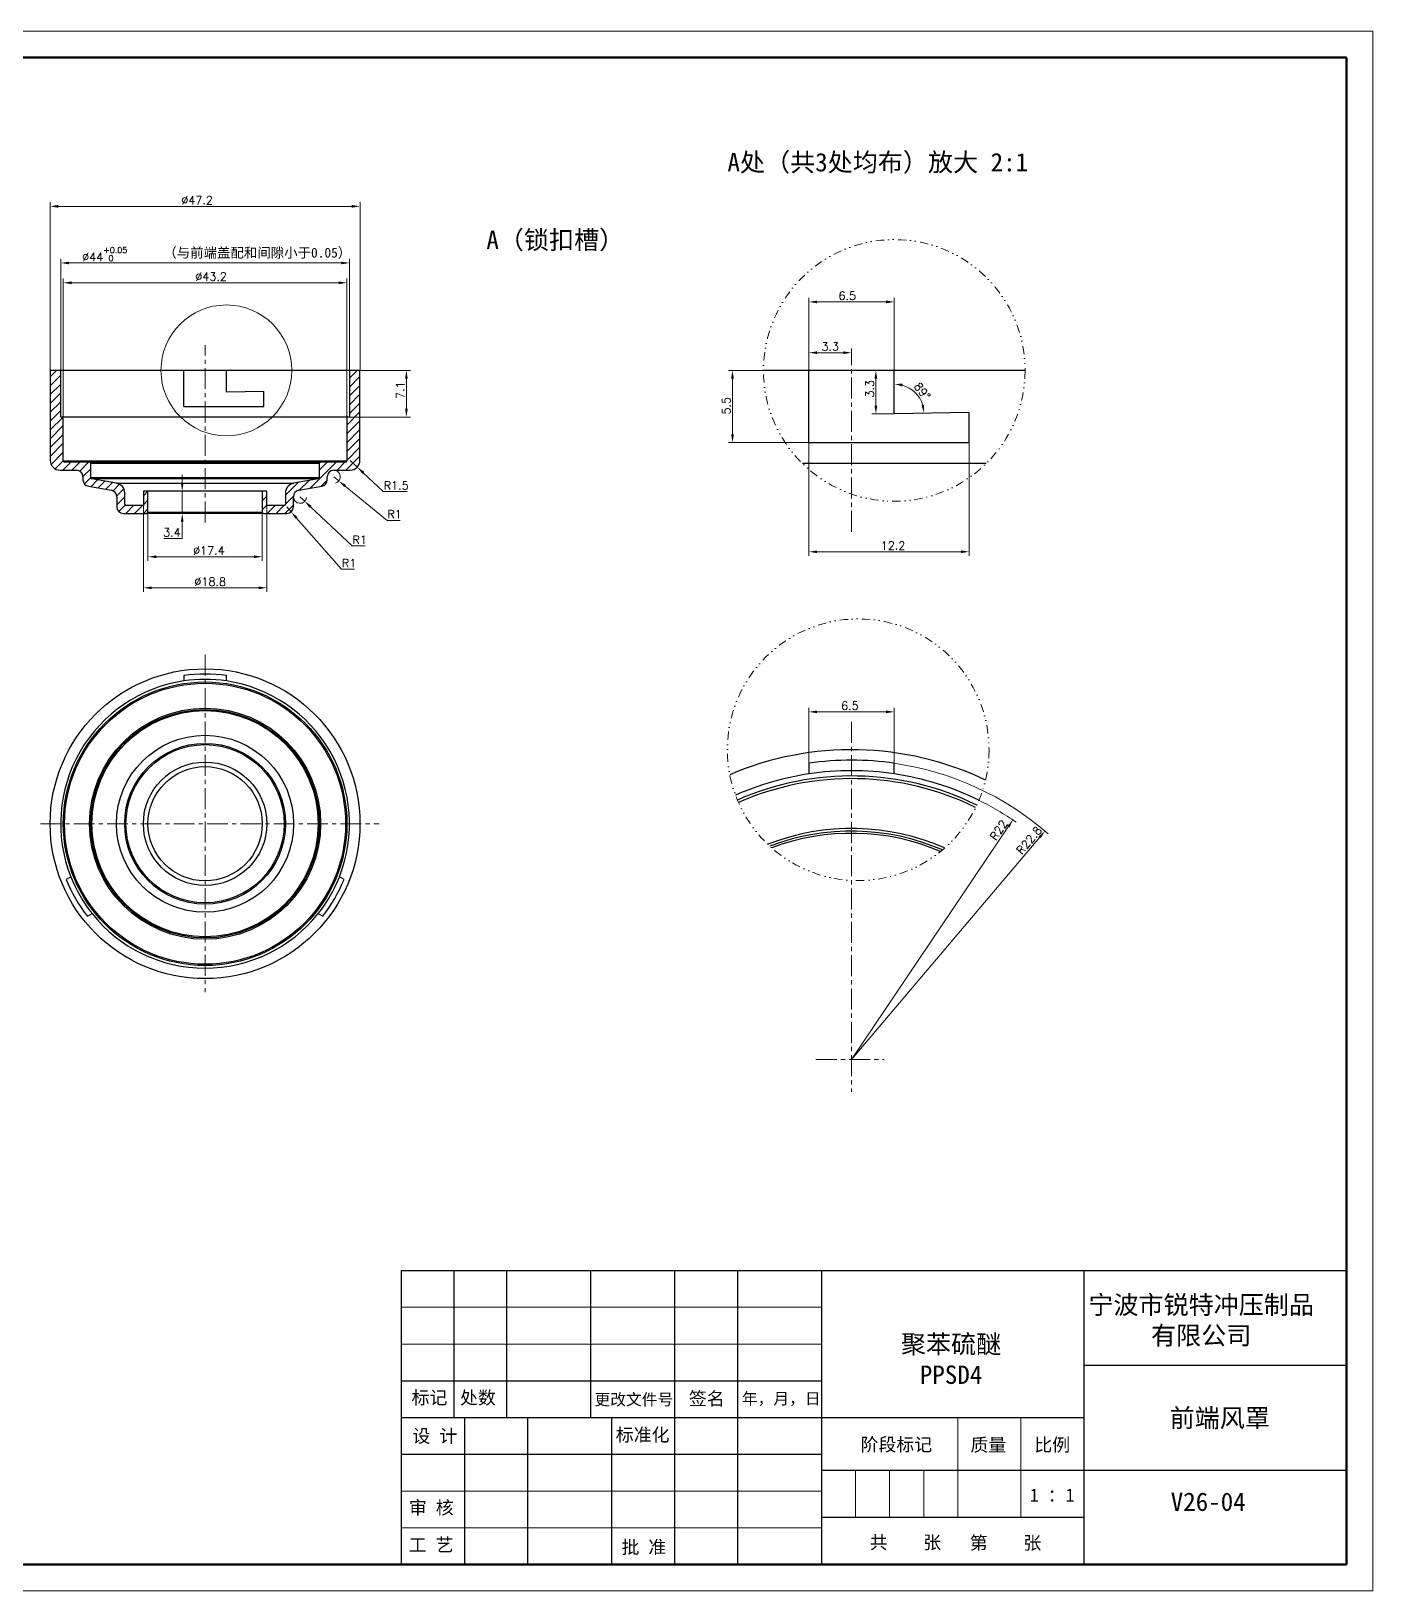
# Model space of a CAD drawing. Header units: millimetres. Extents: x 2517 to 6633, y 792 to 3241.
# Drawn here: x 3690.2 to 3894.6, y 852.9 to 1090.5 of the extents above; entities that cross this region are included whole.
import ezdxf

# ---------------------------------------------------------------- set-up
doc = ezdxf.new("R2010")
doc.units = ezdxf.units.MM
doc.linetypes.add('CENTER', pattern=[50.8, 31.75, -6.35, 6.35, -6.35])
doc.linetypes.add('DIVIDE', pattern=[31.75, 12.7, -6.35, 0, -6.35, 0, -6.35])
for name, color, linetype, lineweight in [('中心线', 1, 'CENTER', 9), ('双点划线', 5, 'DIVIDE', 9), ('填充', 3, 'Continuous', 9), ('实线', 7, 'Continuous', 25), ('尺寸标注', 2, 'Continuous', 9), ('引导线', 6, 'Continuous', 9), ('文本', 3, 'Continuous', 15), ('粗实线', 9, 'Continuous', 50)]:
    doc.layers.add(name, color=color, linetype=linetype, lineweight=lineweight)
doc.styles.add('st', font='txt.shx')
doc.styles.get("Standard").update_dxf_attribs({"font": 'simfang.ttf'})
doc.dimstyles.new('2st', dxfattribs={"dimscale": 0.5, "dimtxt": 2.5, "dimasz": 2.5, "dimexe": 1.25, "dimexo": 0, "dimtad": 1, "dimtoh": 1, "dimdec": 1, "dimlfac": 0.5, "dimdsep": 46, "dimtxsty": 'st', "dimcen": 0, "dimclrd": 256, "dimclre": 256, "dimclrt": 3, "dimadec": 0, "dimazin": 2, "dimtfac": 1, "dimtdec": 1, "dimtofl": 0, "dimtmove": 0, "dimatfit": 1, "dimfxl": 0, "dimlwd": -1, "dimlwe": -1, "dimarcsym": 0})
doc.dimstyles.new('st', dxfattribs={"dimscale": 0.5, "dimtxt": 2.5, "dimasz": 2.5, "dimexe": 1.25, "dimexo": 0, "dimtad": 1, "dimtoh": 1, "dimdsep": 46, "dimtxsty": 'st', "dimcen": 0, "dimclrd": 256, "dimclre": 256, "dimclrt": 3, "dimadec": 3, "dimazin": 2, "dimtfac": 1, "dimtmove": 0, "dimatfit": 1, "dimfxl": 0, "dimlwd": -1, "dimlwe": -1, "dimarcsym": 0})
pattern_1 = [(45, (0, -83.8009), (-0.6735192, 0.6735192), [])]

# ---------------------------------------------------------------- blocks, each defined once
blk = doc.blocks.new('*D345')
at = {"layer": 'Defpoints', "color": 0, "ltscale": 0.1, "transparency": 16777216}
for p in [(3738.71, 1055.16), (3694.71, 1038.79), (3738.71, 1038.79)]:
    blk.add_point(p, dxfattribs=at)
at = {"layer": '尺寸标注', "ltscale": 0.1, "transparency": 16777216}
for p, q in [((3694.71, 1038.79), (3694.71, 1055.79)), ((3695.96, 1055.16), (3737.46, 1055.16)), ((3738.71, 1038.79), (3738.71, 1055.79))]:
    blk.add_line(p, q, dxfattribs=at)
for points in [[(3695.96, 1055.37), (3695.96, 1054.96), (3694.71, 1055.16)], [(3737.46, 1055.37), (3737.46, 1054.96), (3738.71, 1055.16)]]:
    blk.add_solid(points, dxfattribs=at)
at = {"layer": '尺寸标注', "color": 3, "ltscale": 0.1, "transparency": 16777216, "insert": (3701.42, 1056.51), "char_height": 1.25, "attachment_point": 5, "style": 'st'}
blk.add_mtext('%%c44{}{\\H0.71x;\\C3;\\S+0.05^  0;}', dxfattribs=at)
blk = doc.blocks.new('*D346')
at = {"layer": 'Defpoints', "color": 0, "ltscale": 0.1, "transparency": 16777216}
for p in [(3740.31, 1063.79), (3693.11, 1038.79), (3740.31, 1038.79)]:
    blk.add_point(p, dxfattribs=at)
at = {"layer": '尺寸标注', "ltscale": 0.1, "transparency": 16777216}
for p, q in [((3693.11, 1038.79), (3693.11, 1064.41)), ((3694.36, 1063.79), (3739.06, 1063.79)), ((3740.31, 1038.79), (3740.31, 1064.41))]:
    blk.add_line(p, q, dxfattribs=at)
for points in [[(3694.36, 1064), (3694.36, 1063.58), (3693.11, 1063.79)], [(3739.06, 1064), (3739.06, 1063.58), (3740.31, 1063.79)]]:
    blk.add_solid(points, dxfattribs=at)
at = {"layer": '尺寸标注', "color": 3, "ltscale": 0.1, "transparency": 16777216, "insert": (3715.49, 1064.72), "char_height": 1.25, "attachment_point": 5, "style": 'st'}
blk.add_mtext('%%c47.2', dxfattribs=at)
blk = doc.blocks.new('*D347')
at = {"layer": 'Defpoints', "color": 0, "ltscale": 0.1, "transparency": 16777216}
for p in [(3708.01, 1017.19), (3725.41, 1017.19), (3725.41, 1010.4)]:
    blk.add_point(p, dxfattribs=at)
at = {"layer": '尺寸标注', "ltscale": 0.1, "transparency": 16777216}
for p, q in [((3708.01, 1017.19), (3708.01, 1009.78)), ((3725.41, 1017.19), (3725.41, 1009.78)), ((3709.26, 1010.4), (3724.16, 1010.4))]:
    blk.add_line(p, q, dxfattribs=at)
for points in [[(3709.26, 1010.61), (3709.26, 1010.2), (3708.01, 1010.4)], [(3724.16, 1010.61), (3724.16, 1010.2), (3725.41, 1010.4)]]:
    blk.add_solid(points, dxfattribs=at)
at = {"layer": '尺寸标注', "color": 3, "ltscale": 0.1, "transparency": 16777216, "insert": (3717.29, 1011.34), "char_height": 1.25, "attachment_point": 5, "style": 'st'}
blk.add_mtext('%%c17.4', dxfattribs=at)
blk = doc.blocks.new('*D361')
at = {"layer": 'Defpoints', "color": 0, "ltscale": 0.1, "transparency": 16777216}
for p in [(3821.7, 1049.23), (3808.7, 1038.79), (3821.7, 1038.79)]:
    blk.add_point(p, dxfattribs=at)
at = {"layer": '尺寸标注', "ltscale": 0.1, "transparency": 16777216}
for p, q in [((3808.7, 1038.79), (3808.7, 1049.85)), ((3809.95, 1049.23), (3820.45, 1049.23)), ((3821.7, 1038.79), (3821.7, 1049.85))]:
    blk.add_line(p, q, dxfattribs=at)
for points in [[(3809.95, 1049.44), (3809.95, 1049.02), (3808.7, 1049.23)], [(3820.45, 1049.44), (3820.45, 1049.02), (3821.7, 1049.23)]]:
    blk.add_solid(points, dxfattribs=at)
at = {"layer": '尺寸标注', "color": 3, "ltscale": 0.1, "transparency": 16777216, "insert": (3814.54, 1050.17), "char_height": 1.25, "attachment_point": 5, "style": 'st'}
blk.add_mtext('6.5', dxfattribs=at)
blk = doc.blocks.new('*D362')
at = {"layer": 'Defpoints', "color": 0, "ltscale": 0.1, "transparency": 16777216}
for p in [(3808.7, 1038.79), (3797.05, 1027.79), (3808.7, 1027.79)]:
    blk.add_point(p, dxfattribs=at)
at = {"layer": '尺寸标注', "ltscale": 0.1, "transparency": 16777216}
for p, q in [((3808.7, 1038.79), (3796.43, 1038.79)), ((3797.05, 1037.54), (3797.05, 1029.04)), ((3808.7, 1027.79), (3796.43, 1027.79))]:
    blk.add_line(p, q, dxfattribs=at)
for points in [[(3796.84, 1037.54), (3797.26, 1037.54), (3797.05, 1038.79)], [(3796.84, 1029.04), (3797.26, 1029.04), (3797.05, 1027.79)]]:
    blk.add_solid(points, dxfattribs=at)
at = {"layer": '尺寸标注', "color": 3, "ltscale": 0.1, "transparency": 16777216, "insert": (3796.11, 1033.4), "char_height": 1.25, "attachment_point": 5, "rotation": 90, "style": 'st'}
blk.add_mtext('5.5', dxfattribs=at)
blk = doc.blocks.new('*D363')
at = {"layer": 'Defpoints', "color": 0, "ltscale": 0.1, "transparency": 16777216}
for p in [(3808.7, 1027.79), (3833.1, 1027.79), (3833.1, 1011.16)]:
    blk.add_point(p, dxfattribs=at)
at = {"layer": '尺寸标注', "ltscale": 0.1, "transparency": 16777216}
for p, q in [((3808.7, 1027.79), (3808.7, 1010.53)), ((3833.1, 1027.79), (3833.1, 1010.53)), ((3809.95, 1011.16), (3831.85, 1011.16))]:
    blk.add_line(p, q, dxfattribs=at)
for points in [[(3809.95, 1011.37), (3809.95, 1010.95), (3808.7, 1011.16)], [(3831.85, 1011.37), (3831.85, 1010.95), (3833.1, 1011.16)]]:
    blk.add_solid(points, dxfattribs=at)
at = {"layer": '尺寸标注', "color": 3, "ltscale": 0.1, "transparency": 16777216, "insert": (3821.51, 1012.1), "char_height": 1.25, "attachment_point": 5, "style": 'st'}
blk.add_mtext('12.2', dxfattribs=at)
blk = doc.blocks.new('*D364')
at = {"layer": 'Defpoints', "color": 0, "ltscale": 0.1, "transparency": 16777216}
for p in [(3821.7, 1038.79), (3823.95, 1036.13), (3821.7, 1032.19), (3821.7, 1032.19), (3833.1, 1032.39)]:
    blk.add_point(p, dxfattribs=at)
at = {"layer": '尺寸标注', "ltscale": 0.1, "transparency": 16777216}
blk.add_arc((3821.7, 1032.19), 4.53, 16.85, 74.15, dxfattribs=at)
for points in [[(3822.91, 1036.35), (3822.97, 1036.76), (3821.7, 1036.73)], [(3826.25, 1033.54), (3825.84, 1033.47), (3826.24, 1032.27)]]:
    blk.add_solid(points, dxfattribs=at)
at = {"layer": '尺寸标注', "color": 3, "ltscale": 0.1, "transparency": 16777216, "insert": (3825.96, 1035.63), "char_height": 1.25, "attachment_point": 5, "rotation": 308.8841, "style": 'st'}
blk.add_mtext('89°', dxfattribs=at)
blk = doc.blocks.new('*D365')
at = {"layer": 'Defpoints', "color": 0, "ltscale": 0.1, "transparency": 16777216}
for p in [(3818.9, 1038.79), (3821.7, 1038.79), (3821.7, 1032.19)]:
    blk.add_point(p, dxfattribs=at)
at = {"layer": '尺寸标注', "ltscale": 0.1, "transparency": 16777216}
for p, q in [((3821.7, 1038.79), (3818.28, 1038.79)), ((3818.9, 1033.44), (3818.9, 1037.54)), ((3821.7, 1032.19), (3818.28, 1032.19))]:
    blk.add_line(p, q, dxfattribs=at)
for points in [[(3818.69, 1037.54), (3819.11, 1037.54), (3818.9, 1038.79)], [(3818.69, 1033.44), (3819.11, 1033.44), (3818.9, 1032.19)]]:
    blk.add_solid(points, dxfattribs=at)
at = {"layer": '尺寸标注', "color": 3, "ltscale": 0.1, "transparency": 16777216, "insert": (3817.96, 1035.99), "char_height": 1.25, "attachment_point": 5, "rotation": 90, "style": 'st'}
blk.add_mtext('3.3', dxfattribs=at)
blk = doc.blocks.new('*D366')
at = {"layer": 'Defpoints', "color": 0, "ltscale": 0.1, "transparency": 16777216}
for p in [(3815.2, 1041.49), (3808.7, 1038.79), (3815.2, 1039.96)]:
    blk.add_point(p, dxfattribs=at)
at = {"layer": '尺寸标注', "ltscale": 0.1, "transparency": 16777216}
for p, q in [((3808.7, 1038.79), (3808.7, 1042.12)), ((3809.95, 1041.49), (3813.95, 1041.49)), ((3815.2, 1039.96), (3815.2, 1042.12))]:
    blk.add_line(p, q, dxfattribs=at)
for points in [[(3809.95, 1041.7), (3809.95, 1041.29), (3808.7, 1041.49)], [(3813.95, 1041.7), (3813.95, 1041.29), (3815.2, 1041.49)]]:
    blk.add_solid(points, dxfattribs=at)
at = {"layer": '尺寸标注', "color": 3, "ltscale": 0.1, "transparency": 16777216, "insert": (3811.94, 1042.43), "char_height": 1.25, "attachment_point": 5, "style": 'st'}
blk.add_mtext('3.3', dxfattribs=at)
blk = doc.blocks.new('*D367')
at = {"layer": 'Defpoints', "color": 0, "ltscale": 0.1, "transparency": 16777216}
for p in [(3844.66, 968.61), (3815.2, 933.8)]:
    blk.add_point(p, dxfattribs=at)
at = {"layer": '尺寸标注', "ltscale": 0.1, "transparency": 16777216}
blk.add_line((3815.2, 933.8), (3843.85, 967.66), dxfattribs=at)
blk.add_arc((3815.2, 933.8), 45.6, 48.9836, 81.8049, dxfattribs=at)
blk.add_solid([(3843.69, 967.79), (3844.01, 967.52), (3844.66, 968.61)], dxfattribs=at)
at = {"layer": '尺寸标注', "color": 3, "ltscale": 0.1, "transparency": 16777216, "insert": (3842.23, 967.2), "char_height": 1.25, "attachment_point": 5, "rotation": 49.7689, "style": 'st'}
blk.add_mtext('R22.8', dxfattribs=at)
blk = doc.blocks.new('*D368')
at = {"layer": 'Defpoints', "color": 0, "ltscale": 0.1, "transparency": 16777216}
for p in [(3821.7, 986.77), (3808.7, 978.93), (3821.7, 978.93)]:
    blk.add_point(p, dxfattribs=at)
at = {"layer": '尺寸标注', "ltscale": 0.1, "transparency": 16777216}
for p, q in [((3808.7, 978.93), (3808.7, 987.39)), ((3809.95, 986.77), (3820.45, 986.77)), ((3821.7, 978.93), (3821.7, 987.39))]:
    blk.add_line(p, q, dxfattribs=at)
for points in [[(3809.95, 986.98), (3809.95, 986.56), (3808.7, 986.77)], [(3820.45, 986.98), (3820.45, 986.56), (3821.7, 986.77)]]:
    blk.add_solid(points, dxfattribs=at)
at = {"layer": '尺寸标注', "color": 3, "ltscale": 0.1, "transparency": 16777216, "insert": (3814.94, 987.71), "char_height": 1.25, "attachment_point": 5, "style": 'st'}
blk.add_mtext('6.5', dxfattribs=at)
blk = doc.blocks.new('*D369')
at = {"layer": 'Defpoints', "color": 0, "ltscale": 0.1, "transparency": 16777216}
for p in [(3839.77, 970.3), (3815.2, 933.8)]:
    blk.add_point(p, dxfattribs=at)
at = {"layer": '尺寸标注', "ltscale": 0.1, "transparency": 16777216}
blk.add_line((3815.2, 933.8), (3839.07, 969.27), dxfattribs=at)
blk.add_arc((3815.2, 933.8), 44, 55.2487, 63.868, dxfattribs=at)
blk.add_solid([(3838.9, 969.38), (3839.24, 969.15), (3839.77, 970.3)], dxfattribs=at)
at = {"layer": '尺寸标注', "color": 3, "ltscale": 0.1, "transparency": 16777216, "insert": (3837.6, 968.76), "char_height": 1.25, "attachment_point": 5, "rotation": 56.0626, "style": 'st'}
blk.add_mtext('R22', dxfattribs=at)
blk = doc.blocks.new('*D371')
at = {"layer": 'Defpoints', "color": 0, "ltscale": 0.1, "transparency": 16777216}
for p in [(3707.31, 1018.19), (3726.11, 1018.19), (3726.11, 1005.67)]:
    blk.add_point(p, dxfattribs=at)
at = {"layer": '尺寸标注', "ltscale": 0.1, "transparency": 16777216}
for p, q in [((3707.31, 1018.19), (3707.31, 1005.04)), ((3726.11, 1018.19), (3726.11, 1005.04)), ((3708.56, 1005.67), (3724.86, 1005.67))]:
    blk.add_line(p, q, dxfattribs=at)
for points in [[(3708.56, 1005.87), (3708.56, 1005.46), (3707.31, 1005.67)], [(3724.86, 1005.87), (3724.86, 1005.46), (3726.11, 1005.67)]]:
    blk.add_solid(points, dxfattribs=at)
at = {"layer": '尺寸标注', "color": 3, "ltscale": 0.1, "transparency": 16777216, "insert": (3717.48, 1006.6), "char_height": 1.25, "attachment_point": 5, "style": 'st'}
blk.add_mtext('%%c18.8', dxfattribs=at)
blk = doc.blocks.new('*D372')
at = {"layer": 'Defpoints', "color": 0, "ltscale": 0.1, "transparency": 16777216}
for p in [(3738.81, 1025.09), (3739.9, 1024.06)]:
    blk.add_point(p, dxfattribs=at)
at = {"layer": '尺寸标注', "ltscale": 0.1, "transparency": 16777216}
for p, q in [((3738.81, 1025.09), (3739.9, 1024.06)), ((3740.8, 1023.2), (3743.84, 1020.32)), ((3743.84, 1020.32), (3747.49, 1020.32))]:
    blk.add_line(p, q, dxfattribs=at)
blk.add_solid([(3740.95, 1023.35), (3740.66, 1023.05), (3739.9, 1024.06)], dxfattribs=at)
at = {"layer": '尺寸标注', "color": 3, "ltscale": 0.1, "transparency": 16777216, "insert": (3745.82, 1021.26), "char_height": 1.25, "attachment_point": 5, "style": 'st'}
blk.add_mtext('R1.5', dxfattribs=at)
blk = doc.blocks.new('*D373')
at = {"layer": 'Defpoints', "color": 0, "ltscale": 0.1, "transparency": 16777216}
for p in [(3736.31, 1022.59), (3737.08, 1021.96)]:
    blk.add_point(p, dxfattribs=at)
at = {"layer": '尺寸标注', "ltscale": 0.1, "transparency": 16777216}
for p, q in [((3736.31, 1022.59), (3737.08, 1021.96)), ((3738.05, 1021.17), (3744.43, 1015.95)), ((3744.43, 1015.95), (3746.41, 1015.95))]:
    blk.add_line(p, q, dxfattribs=at)
blk.add_arc((3736.31, 1022.59), 1, 284.9325, 90, dxfattribs=at)
blk.add_solid([(3738.18, 1021.33), (3737.92, 1021.01), (3737.08, 1021.96)], dxfattribs=at)
at = {"layer": '尺寸标注', "color": 3, "ltscale": 0.1, "transparency": 16777216, "insert": (3745.57, 1016.89), "char_height": 1.25, "attachment_point": 5, "style": 'st'}
blk.add_mtext('R1', dxfattribs=at)
blk = doc.blocks.new('*D374')
at = {"layer": 'Defpoints', "color": 0, "ltscale": 0.1, "transparency": 16777216}
for p in [(3731.16, 1019.54), (3731.88, 1018.85)]:
    blk.add_point(p, dxfattribs=at)
at = {"layer": '尺寸标注', "ltscale": 0.1, "transparency": 16777216}
for p, q in [((3731.16, 1019.54), (3731.88, 1018.85)), ((3732.79, 1017.99), (3739.1, 1012.05)), ((3739.1, 1012.05), (3741.08, 1012.05))]:
    blk.add_line(p, q, dxfattribs=at)
blk.add_arc((3731.16, 1019.54), 1, 180, 352.4908, dxfattribs=at)
blk.add_solid([(3732.94, 1018.15), (3732.65, 1017.84), (3731.88, 1018.85)], dxfattribs=at)
at = {"layer": '尺寸标注', "color": 3, "ltscale": 0.1, "transparency": 16777216, "insert": (3740.25, 1012.98), "char_height": 1.25, "attachment_point": 5, "style": 'st'}
blk.add_mtext('R1', dxfattribs=at)
blk = doc.blocks.new('*D375')
at = {"layer": 'Defpoints', "color": 0, "ltscale": 0.1, "transparency": 16777216}
for p in [(3729.16, 1017.99), (3729.82, 1017.24)]:
    blk.add_point(p, dxfattribs=at)
at = {"layer": '尺寸标注', "ltscale": 0.1, "transparency": 16777216}
for p, q in [((3729.16, 1017.99), (3729.82, 1017.24)), ((3730.64, 1016.3), (3737.51, 1008.5)), ((3737.51, 1008.5), (3739.49, 1008.5))]:
    blk.add_line(p, q, dxfattribs=at)
blk.add_solid([(3730.8, 1016.44), (3730.49, 1016.17), (3729.82, 1017.24)], dxfattribs=at)
at = {"layer": '尺寸标注', "color": 3, "ltscale": 0.1, "transparency": 16777216, "insert": (3738.65, 1009.43), "char_height": 1.25, "attachment_point": 5, "style": 'st'}
blk.add_mtext('R1', dxfattribs=at)
blk = doc.blocks.new('*D376')
at = {"layer": 'Defpoints', "color": 0, "ltscale": 0.1, "transparency": 16777216}
for p in [(3716.71, 1020.39), (3713.22, 1016.99), (3716.71, 1016.99)]:
    blk.add_point(p, dxfattribs=at)
at = {"layer": '尺寸标注', "ltscale": 0.1, "transparency": 16777216}
for p, q in [((3713.22, 1021.64), (3713.22, 1022.89)), ((3716.71, 1020.39), (3712.6, 1020.39)), ((3713.22, 1020.39), (3713.22, 1016.99)), ((3716.71, 1016.99), (3712.6, 1016.99)), ((3713.22, 1015.74), (3713.22, 1013.17)), ((3713.22, 1013.17), (3710.41, 1013.17))]:
    blk.add_line(p, q, dxfattribs=at)
for points in [[(3713.02, 1021.64), (3713.43, 1021.64), (3713.22, 1020.39)], [(3713.02, 1015.74), (3713.43, 1015.74), (3713.22, 1016.99)]]:
    blk.add_solid(points, dxfattribs=at)
at = {"layer": '尺寸标注', "color": 3, "ltscale": 0.1, "transparency": 16777216, "insert": (3711.66, 1014.11), "char_height": 1.25, "attachment_point": 5, "style": 'st'}
blk.add_mtext('3.4', dxfattribs=at)
blk = doc.blocks.new('*D377')
at = {"layer": 'Defpoints', "color": 0, "ltscale": 0.1, "transparency": 16777216}
for p in [(3740.31, 1038.79), (3747.37, 1038.79), (3738.71, 1031.69)]:
    blk.add_point(p, dxfattribs=at)
at = {"layer": '尺寸标注', "ltscale": 0.1, "transparency": 16777216}
for p, q in [((3740.31, 1038.79), (3748, 1038.79)), ((3747.37, 1032.94), (3747.37, 1037.54)), ((3738.71, 1031.69), (3748, 1031.69))]:
    blk.add_line(p, q, dxfattribs=at)
for points in [[(3747.17, 1037.54), (3747.58, 1037.54), (3747.37, 1038.79)], [(3747.17, 1032.94), (3747.58, 1032.94), (3747.37, 1031.69)]]:
    blk.add_solid(points, dxfattribs=at)
at = {"layer": '尺寸标注', "color": 3, "ltscale": 0.1, "transparency": 16777216, "insert": (3746.44, 1035.77), "char_height": 1.25, "attachment_point": 5, "rotation": 90, "style": 'st'}
blk.add_mtext('7.1', dxfattribs=at)
blk = doc.blocks.new('*D378')
at = {"layer": 'Defpoints', "color": 0, "ltscale": 0.1, "transparency": 16777216}
for p in [(3738.31, 1052.14), (3695.11, 1031.69), (3738.31, 1031.69)]:
    blk.add_point(p, dxfattribs=at)
at = {"layer": '尺寸标注', "ltscale": 0.1, "transparency": 16777216}
for p, q in [((3695.11, 1031.69), (3695.11, 1052.77)), ((3738.31, 1031.69), (3738.31, 1052.77)), ((3696.36, 1052.14), (3737.06, 1052.14))]:
    blk.add_line(p, q, dxfattribs=at)
for points in [[(3696.36, 1052.35), (3696.36, 1051.93), (3695.11, 1052.14)], [(3737.06, 1052.35), (3737.06, 1051.93), (3738.31, 1052.14)]]:
    blk.add_solid(points, dxfattribs=at)
at = {"layer": '尺寸标注', "color": 3, "ltscale": 0.1, "transparency": 16777216, "insert": (3717.62, 1053.08), "char_height": 1.25, "attachment_point": 5, "style": 'st'}
blk.add_mtext('%%c43.2', dxfattribs=at)

msp = doc.modelspace()

# ---------------------------------------------------------------- hatches: boundary and pattern name
at = {"layer": '填充'}
h = msp.add_hatch(dxfattribs=at)
h.set_pattern_fill('ANSI31', color=256, scale=0.3, style=0)
h.set_pattern_definition(pattern_1)
edge = h.paths.add_edge_path(flags=0)
edge.add_arc((3694.6059, 1025.0923), 1.5, 180, 270)
edge.add_line((3694.6059, 1023.5923), (3697.1059, 1023.5923))
edge.add_arc((3697.1059, 1022.5923), 1, 0, 90, ccw=False)
edge.add_line((3698.1059, 1022.5923), (3698.1059, 1022.1245))
edge.add_arc((3699.1059, 1022.1245), 1, 180, 260)
edge.add_line((3698.9323, 1021.1397), (3702.4296, 1020.523))
edge.add_arc((3702.2559, 1019.5382), 1, 0, 80, ccw=False)
edge.add_line((3703.2559, 1019.5382), (3703.2559, 1017.9923))
edge.add_arc((3704.2559, 1017.9923), 1, 180, 270)
edge.add_line((3704.2559, 1016.9923), (3707.8059, 1016.9923))
edge.add_arc((3707.8059, 1017.1923), 0.2, 270, 360)
edge.add_line((3708.0059, 1017.1923), (3708.0059, 1020.3923))
edge.add_line((3708.0059, 1020.3923), (3707.3059, 1020.3923))
edge.add_line((3707.3059, 1020.3923), (3707.3059, 1018.1923))
edge.add_line((3707.3059, 1018.1923), (3704.6559, 1018.1923))
edge.add_arc((3704.6559, 1018.3923), 0.2, 180, 270, ccw=False)
edge.add_line((3704.4559, 1018.3923), (3704.4559, 1020.1256))
edge.add_arc((3702.9559, 1020.1256), 1.5, 0, 80)
edge.add_line((3703.2164, 1021.6028), (3699.4712, 1022.2632))
edge.add_arc((3699.5059, 1022.4601), 0.2, 180, 260, ccw=False)
edge.add_line((3699.3059, 1022.4601), (3699.3059, 1024.5923))
edge.add_arc((3699.1059, 1024.5923), 0.2, 0, 90)
edge.add_line((3699.1059, 1024.7923), (3695.3059, 1024.7923))
edge.add_arc((3695.3059, 1024.9923), 0.2, 180, 270, ccw=False)
edge.add_line((3695.1059, 1024.9923), (3695.1059, 1031.6923))
edge.add_line((3695.1059, 1031.6923), (3694.7059, 1031.6923))
edge.add_line((3694.7059, 1031.6923), (3694.7059, 1038.7923))
edge.add_line((3694.7059, 1038.7923), (3693.1059, 1038.7923))
edge.add_line((3693.1059, 1038.7923), (3693.1059, 1025.0923))
h = msp.add_hatch(dxfattribs=at)
h.set_pattern_fill('ANSI31', color=256, scale=0.3, style=0)
h.set_pattern_definition(pattern_1)
edge = h.paths.add_edge_path(flags=0)
edge.add_arc((3738.8059, 1025.0923), 1.5, 270, 360)
edge.add_line((3740.3059, 1025.0923), (3740.3059, 1038.7923))
edge.add_line((3740.3059, 1038.7923), (3738.7059, 1038.7923))
edge.add_line((3738.7059, 1038.7923), (3738.7059, 1031.6923))
edge.add_line((3738.7059, 1031.6923), (3738.3059, 1031.6923))
edge.add_line((3738.3059, 1031.6923), (3738.3059, 1024.9923))
edge.add_arc((3738.1059, 1024.9923), 0.2, 270, 360, ccw=False)
edge.add_line((3738.1059, 1024.7923), (3734.3059, 1024.7923))
edge.add_arc((3734.3059, 1024.5923), 0.2, 90, 180)
edge.add_line((3734.1059, 1024.5923), (3734.1059, 1022.4601))
edge.add_arc((3733.9059, 1022.4601), 0.2, 280, 360, ccw=False)
edge.add_line((3733.9406, 1022.2632), (3730.1954, 1021.6028))
edge.add_arc((3730.4559, 1020.1256), 1.5, 100, 180)
edge.add_line((3728.9559, 1020.1256), (3728.9559, 1018.3923))
edge.add_arc((3728.7559, 1018.3923), 0.2, 270, 360, ccw=False)
edge.add_line((3728.7559, 1018.1923), (3726.1059, 1018.1923))
edge.add_line((3726.1059, 1018.1923), (3726.1059, 1020.3923))
edge.add_line((3726.1059, 1020.3923), (3725.4059, 1020.3923))
edge.add_line((3725.4059, 1020.3923), (3725.4059, 1017.1923))
edge.add_arc((3725.6059, 1017.1923), 0.2, 180, 270)
edge.add_line((3725.6059, 1016.9923), (3729.1559, 1016.9923))
edge.add_arc((3729.1559, 1017.9923), 1, 270, 360)
edge.add_line((3730.1559, 1017.9923), (3730.1559, 1019.5382))
edge.add_arc((3731.1559, 1019.5382), 1, 100, 180, ccw=False)
edge.add_line((3730.9823, 1020.523), (3734.4796, 1021.1397))
edge.add_arc((3734.3059, 1022.1245), 1, 280, 360)
edge.add_line((3735.3059, 1022.1245), (3735.3059, 1022.5923))
edge.add_arc((3736.3059, 1022.5923), 1, 90, 180, ccw=False)
edge.add_line((3736.3059, 1023.5923), (3738.8059, 1023.5923))

# ---------------------------------------------------------------- linework, layer by layer
at = {"layer": '中心线', "ltscale": 0.1}
for p, q in [((3716.7059, 1015.6405), (3716.7059, 1042.6371)), ((3815.2047, 1014.2041), (3815.2047, 1039.9633)), ((3716.7059, 995.4468), (3716.7059, 944.0826)), ((3815.2047, 985.2489), (3815.2047, 928.8965)), ((3691.614, 969.722), (3743.2216, 969.722)), ((3809.7579, 933.7993), (3820.1732, 933.7993))]:
    msp.add_line(p, q, dxfattribs=at)
at = {"layer": '双点划线', "ltscale": 0.1}
for centre in [(3821.7047, 1038.7923), (3816.1985, 980.9993)]:
    msp.add_circle(centre, 19.9319, dxfattribs=at)
at = {"layer": '实线', "lineweight": 25}
for p, q in [((3693.1059, 1038.7923), (3693.1059, 1025.0923)), ((3694.7059, 1038.7923), (3693.1059, 1038.7923)), ((3694.7059, 1031.6923), (3694.7059, 1038.7923)), ((3713.4559, 1038.7923), (3694.7059, 1038.7923)), ((3713.4559, 1033.2923), (3713.4559, 1038.7923)), ((3719.9559, 1038.7923), (3713.4559, 1038.7923)), ((3719.9559, 1035.4923), (3719.9559, 1038.7923)), ((3738.7059, 1038.7923), (3719.9559, 1038.7923)), ((3738.7059, 1038.7923), (3738.7059, 1031.6923)), ((3740.3059, 1038.7923), (3738.7059, 1038.7923)), ((3740.3059, 1025.0923), (3740.3059, 1038.7923)), ((3808.7047, 1038.7923), (3801.7727, 1038.7923)), ((3808.7047, 1027.7923), (3808.7047, 1038.7923)), ((3821.7047, 1038.7923), (3808.7047, 1038.7923)), ((3821.7047, 1032.1923), (3821.7047, 1038.7923)), ((3841.6366, 1038.7923), (3821.7047, 1038.7923)), ((3725.6541, 1035.5918), (3719.9559, 1035.4923)), ((3725.6541, 1033.2923), (3725.6541, 1035.5918)), ((3695.1059, 1031.6923), (3694.7059, 1031.6923)), ((3695.1059, 1024.9923), (3695.1059, 1031.6923)), ((3738.3059, 1031.6923), (3695.1059, 1031.6923)), ((3713.4559, 1033.2923), (3725.6541, 1033.2923)), ((3738.3059, 1031.6923), (3738.3059, 1024.9923)), ((3738.7059, 1031.6923), (3738.3059, 1031.6923)), ((3833.1011, 1032.3912), (3821.7047, 1032.1923)), ((3833.1011, 1027.7923), (3833.1011, 1032.3912)), ((3808.7047, 1027.7923), (3833.1011, 1027.7923)), ((3695.1059, 1024.9923), (3738.3059, 1024.9923)), ((3699.1059, 1024.7923), (3695.3059, 1024.7923)), ((3699.1059, 1024.7923), (3734.3059, 1024.7923)), ((3699.3059, 1022.4601), (3699.3059, 1024.5923)), ((3734.1059, 1024.5923), (3699.3059, 1024.5923)), ((3734.1059, 1024.5923), (3734.1059, 1022.4601)), ((3738.1059, 1024.7923), (3734.3059, 1024.7923)), ((3835.6919, 1024.5923), (3807.7174, 1024.5923)), ((3694.6059, 1023.5923), (3697.1059, 1023.5923)), ((3698.1059, 1022.5923), (3698.1059, 1022.1245)), ((3699.3059, 1022.4601), (3734.1059, 1022.4601)), ((3703.2164, 1021.6028), (3699.4712, 1022.2632)), ((3733.9406, 1022.2632), (3699.4712, 1022.2632)), ((3733.9406, 1022.2632), (3730.1954, 1021.6028)), ((3735.3059, 1022.1245), (3735.3059, 1022.5923)), ((3736.3059, 1023.5923), (3738.8059, 1023.5923)), ((3698.9323, 1021.1397), (3702.4296, 1020.523)), ((3703.2164, 1021.6028), (3730.1954, 1021.6028)), ((3703.2559, 1019.5382), (3703.2559, 1017.9923)), ((3704.4559, 1018.3923), (3704.4559, 1020.1256)), ((3707.3059, 1020.3923), (3707.3059, 1018.1923)), ((3708.0059, 1020.3923), (3707.3059, 1020.3923)), ((3708.0059, 1017.1923), (3708.0059, 1020.3923)), ((3725.4059, 1020.3923), (3708.0059, 1020.3923)), ((3725.4059, 1020.3923), (3725.4059, 1017.1923)), ((3726.1059, 1020.3923), (3725.4059, 1020.3923)), ((3726.1059, 1018.1923), (3726.1059, 1020.3923)), ((3728.9559, 1020.1256), (3728.9559, 1018.3923)), ((3730.1559, 1017.9923), (3730.1559, 1019.5382)), ((3730.9823, 1020.523), (3734.4796, 1021.1397)), ((3707.3059, 1018.1923), (3704.6559, 1018.1923)), ((3708.0059, 1017.1923), (3725.4059, 1017.1923)), ((3728.7559, 1018.1923), (3726.1059, 1018.1923)), ((3704.2559, 1016.9923), (3707.8059, 1016.9923)), ((3725.6059, 1016.9923), (3707.8059, 1016.9923)), ((3725.6059, 1016.9923), (3729.1559, 1016.9923)), ((3713.4559, 992.2892), (3713.4559, 991.4806)), ((3719.9559, 991.4806), (3719.9559, 992.2892)), ((3808.7047, 978.9337), (3808.7047, 977.3166)), ((3821.7047, 977.3166), (3821.7047, 978.9337)), ((3696.2374, 961.6573), (3695.5372, 961.253)), ((3737.8747, 961.253), (3737.1744, 961.6573)), ((3698.7872, 955.6238), (3699.4874, 956.0281)), ((3733.9244, 956.0281), (3734.6247, 955.6238))]:
    msp.add_line(p, q, dxfattribs=at)
at = {"layer": '实线'}
for p, q in [((3746.5857, 901.6592), (3890.5972, 901.6592)), ((3746.6007, 901.6592), (3746.6007, 856.8556)), ((3754.6013, 901.6592), (3754.6013, 879.2574)), ((3762.602, 901.6592), (3762.602, 879.2574)), ((3775.403, 901.6592), (3775.403, 879.2574)), ((3788.204, 901.6592), (3788.204, 856.8556)), ((3797.8048, 901.6592), (3797.8048, 856.8556)), ((3810.6058, 901.6592), (3810.6058, 856.8556)), ((3850.594, 901.6592), (3850.594, 856.8556)), ((3850.594, 887.2581), (3890.5972, 887.2581)), ((3746.5857, 884.8579), (3810.6058, 884.8579)), ((3746.5857, 879.2574), (3810.6058, 879.2574)), ((3756.2015, 879.2574), (3756.2015, 856.8556)), ((3765.8022, 879.2574), (3765.8022, 856.8556)), ((3778.6033, 879.2574), (3778.6033, 856.8556)), ((3810.6058, 879.2574), (3850.594, 879.2574)), ((3746.5857, 873.657), (3810.6058, 873.657)), ((3810.6058, 871.2568), (3890.5972, 871.2568)), ((3810.6058, 864.0562), (3850.594, 864.0562)), ((3746.5857, 856.8556), (3890.5972, 856.8556))]:
    msp.add_line(p, q, dxfattribs=at)
at = {"layer": '实线', "lineweight": 25}
for radius in [23.6, 21.6, 21.4, 17.6, 17.4, 17.2347, 13.4895, 12.25, 12.05, 9.4, 8.7]:
    msp.add_circle((3716.7059, 969.722), radius, dxfattribs=at)
for centre, radius, start, end in [((3694.6059, 1025.0923), 1.5, 180, 270), ((3695.3059, 1024.9923), 0.2, 180, 270), ((3699.1059, 1024.5923), 0.2, 0, 90), ((3734.3059, 1024.5923), 0.2, 90, 180), ((3738.1059, 1024.9923), 0.2, 270, 0), ((3738.8059, 1025.0923), 1.5, 270, 0), ((3697.1059, 1022.5923), 1, 0, 90), ((3699.1059, 1022.1245), 1, 180, 260), ((3699.5059, 1022.4601), 0.2, 180, 260), ((3733.9059, 1022.4601), 0.2, 280, 0), ((3734.3059, 1022.1245), 1, 280, 0), ((3736.3059, 1022.5923), 1, 90, 180), ((3702.2559, 1019.5382), 1, 0, 80), ((3702.9559, 1020.1256), 1.5, 0, 80), ((3730.4559, 1020.1256), 1.5, 100, 180), ((3731.1559, 1019.5382), 1, 100, 180), ((3704.2559, 1017.9923), 1, 180, 270), ((3704.6559, 1018.3923), 0.2, 180, 270), ((3707.8059, 1017.1923), 0.2, 270, 0), ((3725.6059, 1017.1923), 0.2, 180, 270), ((3728.7559, 1018.3923), 0.2, 270, 0), ((3729.1559, 1017.9923), 1, 270, 0), ((3716.7059, 969.722), 22, 98.495242, 201.504758), ((3716.7059, 969.722), 22.8, 81.804925, 98.195075), ((3716.7059, 969.722), 22, 81.504758, 98.495242), ((3716.7059, 969.722), 22, 338.495242, 81.504758), ((3815.2047, 933.7993), 47.2, 64.417781, 113.169746), ((3815.2047, 933.7993), 45.6, 81.804925, 98.195075), ((3815.2047, 933.7993), 44, 98.495242, 113.71954), ((3815.2047, 933.7993), 43.2, 63.826052, 113.761474), ((3815.2047, 933.7993), 44, 81.504758, 98.495242), ((3815.2047, 933.7993), 44, 63.867986, 81.504758), ((3815.2047, 933.7993), 42.8, 63.820637, 113.76689), ((3815.2047, 933.7993), 35.2, 66.292163, 111.295363), ((3815.2047, 933.7993), 34.8, 66.608333, 110.979193), ((3815.2047, 933.7993), 34.4695, 66.889897, 110.697629), ((3716.7059, 969.722), 22.8, 201.804925, 218.195075), ((3716.7059, 969.722), 22, 201.504758, 218.495242), ((3716.7059, 969.722), 22, 321.504758, 338.495242), ((3716.7059, 969.722), 22.8, 321.804925, 338.195075), ((3716.7059, 969.722), 22, 218.495242, 321.504758)]:
    msp.add_arc(centre, radius, start, end, dxfattribs=at)
at = {"layer": '尺寸标注', "ltscale": 0.1}
msp.add_circle((3719.9559, 1038.7923), 9.966, dxfattribs=at)
at = {"layer": '引导线'}
for p, q in [((3558.5706, 1090.4743), (3894.5975, 1090.4743)), ((3894.5975, 852.8553), (3894.5975, 1090.4743)), ((3746.5857, 896.0588), (3810.6058, 896.0588)), ((3746.5857, 890.4583), (3810.6058, 890.4583)), ((3746.5857, 868.0565), (3810.6058, 868.0565)), ((3746.5857, 862.4561), (3810.6058, 862.4561)), ((3558.5706, 852.8553), (3894.5975, 852.8553))]:
    msp.add_line(p, q, dxfattribs=at)
at = {"layer": '文本', "ltscale": 0.2}
for p, q in [((3831.3924, 879.2574), (3831.3924, 864.0562)), ((3840.9932, 879.2574), (3840.9932, 864.0562)), ((3815.7912, 871.2568), (3815.7912, 864.0562)), ((3820.9916, 871.2568), (3820.9916, 864.0562)), ((3826.192, 871.2568), (3826.192, 864.0562))]:
    msp.add_line(p, q, dxfattribs=at)
at = {"layer": '粗实线'}
for p, q in [((3578.5722, 1086.474), (3890.5972, 1086.474)), ((3890.5972, 856.8556), (3890.5972, 1086.474)), ((3578.5722, 856.8556), (3890.5972, 856.8556))]:
    msp.add_line(p, q, dxfattribs=at)

# ---------------------------------------------------------------- texts
at = {"layer": '实线', "attachment_point": 5}
for s, insert, char_height, width in [('A处（共3处均布）放大 2:1', (3819.1878, 1070.3301), 2.800224, 70.890337), ('A（锁扣槽）', (3770.059, 1058.4972), 2.80022, 24.310064), ('（与前端盖配和间隙小于0.05）', (3724.6562, 1056.6315), 1.5, 36.804944), ('宁波市锐特冲压制品\\P有限公司', (3868.4528, 893.945), 2.80022, 50.547883), ('聚苯硫醚\\PPPSD4 ', (3830.3463, 888.0921), 2.80022, 31.49932), ('前端风罩', (3871.2804, 879.032), 2.80022, 36.804944), ('V26-04', (3869.5246, 866.404), 2.80022, 36.804944)]:
    msp.add_mtext(s, dxfattribs=dict(at, insert=insert, char_height=char_height, width=width))
at = {"layer": '文本', "ltscale": 0.2, "attachment_point": 5}
for s, insert, char_height, width in [('标记', (3750.8934, 882.1847), 2.00016, 11.610209), ('处数', (3758.2699, 882.1672), 2.00016, 11.610209), ('更改文件号', (3782.0295, 881.9022), 1.76014, 25.752593), ('签名', (3793.1222, 882.0297), 2.00016, 11.610209), ('年，月，日', (3804.477, 882.0126), 1.76014, 11.610209), ('设 计', (3751.7114, 876.3292), 2.00016, 11.610209), ('标准化', (3783.3653, 876.5112), 2.00016, 11.610209), ('阶段标记', (3822.0132, 875.0272), 2.00016, 11.610209), ('质量', (3836.0246, 874.9807), 2.00016, 11.610209), ('比例', (3845.7622, 874.9807), 2.00016, 11.610209), ('1 ：1', (3845.7511, 867.4314), 2.00016, 11.610209), ('审 核', (3751.1649, 865.4159), 2.00016, 11.610209), ('工 艺', (3751.133, 859.7773), 2.00016, 11.610209), ('批 准', (3783.5475, 859.4042), 2.00016, 11.610209), ('共    张', (3823.3975, 860.1203), 2.00016, 11.610209), ('第    张', (3838.6519, 860.0482), 2.00016, 11.610209)]:
    msp.add_mtext(s, dxfattribs=dict(at, insert=insert, char_height=char_height, width=width))

# ---------------------------------------------------------------- dimensions: what is measured, and where the dimension line sits
at = {"layer": '尺寸标注', "ltscale": 0.1}
for base, p1, p2, picture, middle in [((3740.3059, 1063.7869), (3693.1059, 1038.7923), (3740.3059, 1038.7923), '*D346', (3715.4924, 1063.7869)), ((3738.3059, 1052.1404), (3695.1059, 1031.6923), (3738.3059, 1031.6923), '*D378', (3717.6178, 1052.1404)), ((3726.1059, 1005.6659), (3707.3059, 1018.1923), (3726.1059, 1018.1923), '*D371', (3717.4793, 1005.6659)), ((3725.4059, 1010.4038), (3708.0059, 1017.1923), (3725.4059, 1017.1923), '*D347', (3717.2909, 1010.4038))]:
    dim = msp.add_linear_dim(base=base, p1=p1, p2=p2, text='%%c<>', dimstyle='st', dxfattribs=at)
    dim.commit()
    dim.dimension.update_dxf_attribs({"geometry": picture, "text_midpoint": middle, "dimtype": 160})
dim = msp.add_linear_dim(base=(3738.7059, 1055.1647), p1=(3694.7059, 1038.7923), p2=(3738.7059, 1038.7923), text='%%c<>{}{\\H0.71x;\\C3;\\S+0.05^  0;}', dimstyle='st', override={"dimtp": 0.05, "dimtm": 0, "dimtdec": 2, "dimtzin": 8}, dxfattribs=at)
dim.commit()
dim.dimension.update_dxf_attribs({"geometry": '*D345', "text_midpoint": (3701.415, 1055.1647), "dimtype": 160})
for base, p1, p2, picture, middle in [((3821.7047, 1049.2289), (3808.7047, 1038.7923), (3821.7047, 1038.7923), '*D361', (3814.5401, 1049.2289)), ((3815.2046551386, 1041.4936019509), (3808.7046551386, 1038.7923215446), (3815.2046551386, 1039.9632669922), '*D366', (3811.9350203486, 1041.4936019509)), ((3833.1011, 1011.1597), (3808.7047, 1027.7923), (3833.1011, 1027.7923), '*D363', (3821.507, 1011.1597)), ((3821.7047, 986.7692), (3808.7047, 978.9337), (3821.7047, 978.9337), '*D368', (3814.9372, 986.7692))]:
    dim = msp.add_linear_dim(base=base, p1=p1, p2=p2, dimstyle='2st', override={"dimtol": 0, "dimlim": 0, "dimtp": 0, "dimtm": 0, "dimtfac": 1, "dimtdec": 2, "dimtolj": 0, "dimtzin": 8}, dxfattribs=at)
    dim.commit()
    dim.dimension.update_dxf_attribs({"geometry": picture, "text_midpoint": middle, "dimtype": 160})
for base, p1, p2, picture, middle in [((3747.3741, 1038.7923), (3738.7059, 1031.6923), (3740.3059, 1038.7923), '*D377', (3747.3741, 1035.7656)), ((3713.225, 1016.9923), (3716.7059, 1020.3923), (3716.7059, 1016.9923), '*D376', (3711.6625, 1013.1693))]:
    dim = msp.add_linear_dim(base=base, p1=p1, p2=p2, angle=90, dimstyle='st', dxfattribs=at)
    dim.commit()
    dim.dimension.update_dxf_attribs({"geometry": picture, "text_midpoint": middle, "dimtype": 160})
for base, p1, p2, picture, middle in [((3797.0515, 1027.7923), (3808.7047, 1038.7923), (3808.7047, 1027.7923), '*D362', (3797.0515, 1033.3996)), ((3818.9008, 1038.7923), (3821.7047, 1032.1923), (3821.7047, 1038.7923), '*D365', (3818.9008, 1035.9885))]:
    dim = msp.add_linear_dim(base=base, p1=p1, p2=p2, angle=90, dimstyle='2st', override={"dimtol": 0, "dimlim": 0, "dimtp": 0, "dimtm": 0, "dimtfac": 1, "dimtdec": 2, "dimtolj": 0, "dimtzin": 8}, dxfattribs=at)
    dim.commit()
    dim.dimension.update_dxf_attribs({"geometry": picture, "text_midpoint": middle, "dimtype": 160})
dim = msp.add_angular_dim_2l(base=(3823.9483, 1036.1312), line1=((3821.7047, 1032.1923), (3821.7047, 1038.7923)), line2=((3833.1011, 1032.3912), (3821.7047, 1032.1923)), dimstyle='2st', override={"dimtol": 0, "dimlim": 0, "dimtp": 0, "dimtm": 0, "dimtfac": 1, "dimtdec": 2, "dimtolj": 0, "dimtzin": 8}, dxfattribs=at)
dim.commit()
dim.dimension.update_dxf_attribs({"geometry": '*D364', "text_midpoint": (3825.2333, 1035.0379), "dimtype": 162})
for center, mpoint, picture, middle in [((3738.8059, 1025.0923), (3739.895, 1024.0609), '*D372', (3745.8241, 1020.3203)), ((3736.3059, 1022.5923), (3737.0802, 1021.9595), '*D373', (3745.5744, 1015.954)), ((3731.1559, 1019.5382), (3731.8835, 1018.8522), '*D374', (3740.2479, 1012.0451)), ((3729.1559, 1017.9923), (3729.8163, 1017.2414), '*D375', (3738.6523, 1008.496))]:
    dim = msp.add_radius_dim(center=center, mpoint=mpoint, dimstyle='st', dxfattribs=at)
    dim.commit()
    dim.dimension.update_dxf_attribs({"geometry": picture, "text_midpoint": middle, "dimtype": 164})
for mpoint, picture, middle in [((3844.6564, 968.6124), '*D367', (3842.9464, 966.5911)), ((3839.7693, 970.3038), '*D369', (3838.3771, 968.2349))]:
    dim = msp.add_radius_dim(center=(3815.2047, 933.7993), mpoint=mpoint, dimstyle='2st', override={"dimtol": 0, "dimlim": 0, "dimtp": 0, "dimtm": 0, "dimtfac": 1, "dimtdec": 2, "dimtolj": 0, "dimtzin": 8}, dxfattribs=at)
    dim.commit()
    dim.dimension.update_dxf_attribs({"geometry": picture, "text_midpoint": middle, "dimtype": 164})

doc.saveas('drawing.dxf')
